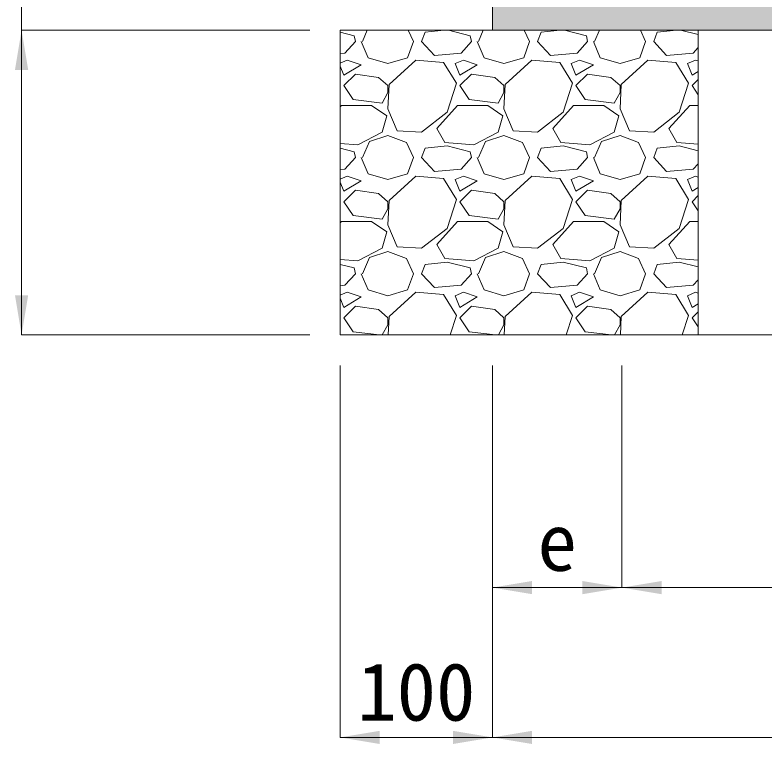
# Model space of a CAD drawing. Units: millimetres, scale not verified. Extents: x 63886 to 97934, y 3628 to 26930.
# Drawn here: x 76874.1 to 77365.9, y 6010.4 to 6489 of the extents above; entities that cross this region are included whole.
import ezdxf
from ezdxf.enums import TextEntityAlignment as Align

# ---------------------------------------------------------------- set-up
doc = ezdxf.new("R2010")
doc.units = ezdxf.units.MM
doc.header["$LTSCALE"] = 30
doc.layers.add('ハッチング_モルタル', color=30, linetype='Continuous')
for name, color, linetype, lineweight in [('ハッチング_基礎', 150, 'Continuous', 5), ('寸法線', 7, 'Continuous', 9), ('舗装・基礎', 3, 'Continuous', 13), ('補助線', 8, 'Continuous', 13)]:
    doc.layers.add(name, color=color, linetype=linetype, lineweight=lineweight)
doc.styles.add('ＭＳ ゴシック', font='')
doc.styles.get('ＭＳ ゴシック').set_extended_font_data('MS Gothic')

# ---------------------------------------------------------------- blocks, each defined once
blk = doc.blocks.new('filled_arrow')
at = {"color": 0, "linetype": 'Continuous', "lineweight": -2}
blk.add_solid([(7.5, 1.25), (0, 0), (7.5, -1.25)], dxfattribs=at)

msp = doc.modelspace()

# ---------------------------------------------------------------- hatches: boundary and pattern name
at = {"layer": 'ハッチング_モルタル'}
msp.add_hatch(color=256, dxfattribs=at).paths.add_polyline_path([(77757.65, 6478.97), (77757.65, 6498.97), (77187.64, 6498.97), (77187.64, 6478.97)])

# ---------------------------------------------------------------- linework, layer by layer
at = {"layer": 'ハッチング_基礎'}
for p, q in [((77096.88, 6475.36), (77087.64, 6477.67)), ((77102.22, 6471.55), (77105.4, 6478.97)), ((77132.32, 6478.97), (77135.75, 6471.55)), ((77141.08, 6471.55), (77143.37, 6477.65)), ((77155.93, 6478.97), (77143.37, 6477.65)), ((77173.08, 6475.36), (77158.65, 6478.97)), ((77178.42, 6471.55), (77181.6, 6478.97)), ((77208.52, 6478.97), (77211.95, 6471.55)), ((77217.28, 6471.55), (77219.57, 6477.65)), ((77232.13, 6478.97), (77219.57, 6477.65)), ((77249.28, 6475.36), (77234.85, 6478.97)), ((77254.62, 6471.55), (77257.8, 6478.97)), ((77284.72, 6478.97), (77288.15, 6471.55)), ((77293.48, 6471.55), (77295.77, 6477.65)), ((77308.33, 6478.97), (77295.77, 6477.65)), ((77322.65, 6476.07), (77311.05, 6478.97)), ((77097.65, 6471.55), (77090.79, 6463.93)), ((77097.65, 6471.55), (77096.88, 6475.36)), ((77101.46, 6471.55), (77106.03, 6460.88)), ((77131.94, 6460.88), (77135.75, 6471.55)), ((77149.46, 6462.41), (77141.08, 6471.55)), ((77173.85, 6471.55), (77166.99, 6463.93)), ((77173.85, 6471.55), (77173.08, 6475.36)), ((77177.66, 6471.55), (77182.23, 6460.88)), ((77208.14, 6460.88), (77211.95, 6471.55)), ((77225.66, 6462.41), (77217.28, 6471.55)), ((77250.05, 6471.55), (77243.19, 6463.93)), ((77250.05, 6471.55), (77249.28, 6475.36)), ((77253.86, 6471.55), (77258.43, 6460.88)), ((77284.34, 6460.88), (77288.15, 6471.55)), ((77301.86, 6462.41), (77293.48, 6471.55)), ((77322.65, 6467.55), (77319.39, 6463.93)), ((77090.79, 6463.93), (77087.64, 6463.66)), ((77166.99, 6463.93), (77149.46, 6462.41)), ((77243.19, 6463.93), (77225.66, 6462.41)), ((77319.39, 6463.93), (77301.86, 6462.41)), ((77092.31, 6459.36), (77087.64, 6457.36)), ((77101.46, 6456.31), (77092.31, 6459.36)), ((77106.03, 6460.88), (77118.98, 6457.07)), ((77118.98, 6457.07), (77131.94, 6460.88)), ((77137.27, 6459.36), (77119.74, 6443.36)), ((77155.56, 6457.83), (77137.27, 6459.36)), ((77163.94, 6444.12), (77155.56, 6457.83)), ((77168.51, 6459.36), (77163.18, 6457.07)), ((77163.18, 6457.07), (77166.23, 6449.45)), ((77177.66, 6456.31), (77168.51, 6459.36)), ((77182.23, 6460.88), (77195.18, 6457.07)), ((77195.18, 6457.07), (77208.14, 6460.88)), ((77213.47, 6459.36), (77195.94, 6443.36)), ((77231.76, 6457.83), (77213.47, 6459.36)), ((77240.14, 6444.12), (77231.76, 6457.83)), ((77244.71, 6459.36), (77239.38, 6457.07)), ((77239.38, 6457.07), (77242.43, 6449.45)), ((77253.86, 6456.31), (77244.71, 6459.36)), ((77258.43, 6460.88), (77271.38, 6457.07)), ((77271.38, 6457.07), (77284.34, 6460.88)), ((77289.67, 6459.36), (77272.14, 6443.36)), ((77307.96, 6457.83), (77289.67, 6459.36)), ((77316.34, 6444.12), (77307.96, 6457.83)), ((77320.91, 6459.36), (77315.58, 6457.07)), ((77315.58, 6457.07), (77318.63, 6449.45)), ((77322.65, 6458.78), (77320.91, 6459.36)), ((77087.64, 6455.41), (77090.03, 6449.45)), ((77090.03, 6449.45), (77101.46, 6456.31)), ((77166.23, 6449.45), (77177.66, 6456.31)), ((77242.43, 6449.45), (77253.86, 6456.31)), ((77318.63, 6449.45), (77322.65, 6451.86)), ((77097.65, 6450.21), (77090.03, 6442.59)), ((77112.89, 6447.93), (77097.65, 6450.21)), ((77118.98, 6442.59), (77112.89, 6447.93)), ((77173.85, 6450.21), (77166.23, 6442.59)), ((77189.09, 6447.93), (77173.85, 6450.21)), ((77195.18, 6442.59), (77189.09, 6447.93)), ((77250.05, 6450.21), (77242.43, 6442.59)), ((77265.29, 6447.93), (77250.05, 6450.21)), ((77271.38, 6442.59), (77265.29, 6447.93)), ((77087.74, 6444.12), (77087.64, 6444.27)), ((77087.64, 6443.82), (77087.74, 6444.12)), ((77090.03, 6442.59), (77096.12, 6433.45)), ((77119.74, 6443.36), (77118.98, 6427.35)), ((77118.98, 6438.02), (77118.98, 6442.59)), ((77157.84, 6425.07), (77163.94, 6444.12)), ((77166.23, 6442.59), (77172.32, 6433.45)), ((77195.94, 6443.36), (77195.18, 6427.35)), ((77195.18, 6438.02), (77195.18, 6442.59)), ((77234.04, 6425.07), (77240.14, 6444.12)), ((77242.43, 6442.59), (77248.52, 6433.45)), ((77272.14, 6443.36), (77271.38, 6427.35)), ((77271.38, 6438.02), (77271.38, 6442.59)), ((77310.24, 6425.07), (77316.34, 6444.12)), ((77322.65, 6446.61), (77318.63, 6442.59)), ((77318.63, 6442.59), (77322.65, 6436.56)), ((77115.17, 6431.16), (77118.98, 6438.02)), ((77191.37, 6431.16), (77195.18, 6438.02)), ((77267.57, 6431.16), (77271.38, 6438.02)), ((77096.12, 6433.45), (77115.17, 6431.16)), ((77172.32, 6433.45), (77191.37, 6431.16)), ((77248.52, 6433.45), (77267.57, 6431.16)), ((77087.64, 6428.69), (77088.5, 6429.64)), ((77088.5, 6429.64), (77108.31, 6429.64)), ((77108.31, 6429.64), (77118.22, 6422.78)), ((77118.98, 6427.35), (77125.08, 6412.88)), ((77150.99, 6414.4), (77164.7, 6429.64)), ((77164.7, 6429.64), (77184.51, 6429.64)), ((77184.51, 6429.64), (77194.42, 6422.78)), ((77195.18, 6427.35), (77201.28, 6412.88)), ((77227.19, 6414.4), (77240.9, 6429.64)), ((77240.9, 6429.64), (77260.71, 6429.64)), ((77260.71, 6429.64), (77270.62, 6422.78)), ((77271.38, 6427.35), (77277.48, 6412.88)), ((77303.39, 6414.4), (77317.1, 6429.64)), ((77317.1, 6429.64), (77322.65, 6429.64)), ((77118.22, 6422.78), (77115.17, 6412.11)), ((77141.08, 6412.11), (77157.84, 6425.07)), ((77194.42, 6422.78), (77191.37, 6412.11)), ((77217.28, 6412.11), (77234.04, 6425.07)), ((77270.62, 6422.78), (77267.57, 6412.11)), ((77293.48, 6412.11), (77310.24, 6425.07)), ((77125.08, 6412.88), (77141.08, 6412.11)), ((77156.32, 6405.26), (77150.99, 6414.4)), ((77201.28, 6412.88), (77217.28, 6412.11)), ((77232.52, 6405.26), (77227.19, 6414.4)), ((77277.48, 6412.88), (77293.48, 6412.11)), ((77308.72, 6405.26), (77303.39, 6414.4)), ((77115.17, 6412.11), (77099.17, 6403.73)), ((77106.79, 6406.02), (77118.98, 6409.83)), ((77118.98, 6409.83), (77131.17, 6405.26)), ((77191.37, 6412.11), (77175.37, 6403.73)), ((77182.99, 6406.02), (77195.18, 6409.83)), ((77195.18, 6409.83), (77207.37, 6405.26)), ((77267.57, 6412.11), (77251.57, 6403.73)), ((77259.19, 6406.02), (77271.38, 6409.83)), ((77271.38, 6409.83), (77283.57, 6405.26)), ((77099.17, 6403.73), (77087.64, 6404.65)), ((77102.22, 6395.35), (77106.79, 6406.02)), ((77131.17, 6405.26), (77135.75, 6395.35)), ((77157.84, 6402.97), (77143.37, 6401.45)), ((77175.37, 6403.73), (77156.32, 6405.26)), ((77173.08, 6399.16), (77157.84, 6402.97)), ((77178.42, 6395.35), (77182.99, 6406.02)), ((77207.37, 6405.26), (77211.95, 6395.35)), ((77234.04, 6402.97), (77219.57, 6401.45)), ((77251.57, 6403.73), (77232.52, 6405.26)), ((77249.28, 6399.16), (77234.04, 6402.97)), ((77254.62, 6395.35), (77259.19, 6406.02)), ((77283.57, 6405.26), (77288.15, 6395.35)), ((77310.24, 6402.97), (77295.77, 6401.45)), ((77322.65, 6404.14), (77308.72, 6405.26)), ((77322.65, 6399.87), (77310.24, 6402.97)), ((77096.88, 6399.16), (77087.64, 6401.47)), ((77097.65, 6395.35), (77096.88, 6399.16)), ((77141.08, 6395.35), (77143.37, 6401.45)), ((77173.85, 6395.35), (77173.08, 6399.16)), ((77217.28, 6395.35), (77219.57, 6401.45)), ((77250.05, 6395.35), (77249.28, 6399.16)), ((77293.48, 6395.35), (77295.77, 6401.45)), ((77097.65, 6395.35), (77090.79, 6387.73)), ((77101.46, 6395.35), (77106.03, 6384.68)), ((77131.94, 6384.68), (77135.75, 6395.35)), ((77149.46, 6386.21), (77141.08, 6395.35)), ((77173.85, 6395.35), (77166.99, 6387.73)), ((77177.66, 6395.35), (77182.23, 6384.68)), ((77208.14, 6384.68), (77211.95, 6395.35)), ((77225.66, 6386.21), (77217.28, 6395.35)), ((77250.05, 6395.35), (77243.19, 6387.73)), ((77253.86, 6395.35), (77258.43, 6384.68)), ((77284.34, 6384.68), (77288.15, 6395.35)), ((77301.86, 6386.21), (77293.48, 6395.35)), ((77322.65, 6391.35), (77319.39, 6387.73)), ((77090.79, 6387.73), (77087.64, 6387.46)), ((77092.31, 6383.16), (77087.64, 6381.16)), ((77101.46, 6380.11), (77092.31, 6383.16)), ((77106.03, 6384.68), (77118.98, 6380.87)), ((77118.98, 6380.87), (77131.94, 6384.68)), ((77137.27, 6383.16), (77119.74, 6367.16)), ((77155.56, 6381.63), (77137.27, 6383.16)), ((77166.99, 6387.73), (77149.46, 6386.21)), ((77168.51, 6383.16), (77163.18, 6380.87)), ((77177.66, 6380.11), (77168.51, 6383.16)), ((77182.23, 6384.68), (77195.18, 6380.87)), ((77195.18, 6380.87), (77208.14, 6384.68)), ((77213.47, 6383.16), (77195.94, 6367.16)), ((77231.76, 6381.63), (77213.47, 6383.16)), ((77243.19, 6387.73), (77225.66, 6386.21)), ((77244.71, 6383.16), (77239.38, 6380.87)), ((77253.86, 6380.11), (77244.71, 6383.16)), ((77258.43, 6384.68), (77271.38, 6380.87)), ((77271.38, 6380.87), (77284.34, 6384.68)), ((77289.67, 6383.16), (77272.14, 6367.16)), ((77307.96, 6381.63), (77289.67, 6383.16)), ((77319.39, 6387.73), (77301.86, 6386.21)), ((77320.91, 6383.16), (77315.58, 6380.87)), ((77322.65, 6382.58), (77320.91, 6383.16)), ((77087.64, 6379.21), (77090.03, 6373.25)), ((77090.03, 6373.25), (77101.46, 6380.11)), ((77163.94, 6367.92), (77155.56, 6381.63)), ((77163.18, 6380.87), (77166.23, 6373.25)), ((77166.23, 6373.25), (77177.66, 6380.11)), ((77240.14, 6367.92), (77231.76, 6381.63)), ((77239.38, 6380.87), (77242.43, 6373.25)), ((77242.43, 6373.25), (77253.86, 6380.11)), ((77316.34, 6367.92), (77307.96, 6381.63)), ((77315.58, 6380.87), (77318.63, 6373.25)), ((77097.65, 6374.01), (77090.03, 6366.39)), ((77112.89, 6371.73), (77097.65, 6374.01)), ((77173.85, 6374.01), (77166.23, 6366.39)), ((77189.09, 6371.73), (77173.85, 6374.01)), ((77250.05, 6374.01), (77242.43, 6366.39)), ((77265.29, 6371.73), (77250.05, 6374.01)), ((77318.63, 6373.25), (77322.65, 6375.66)), ((77118.98, 6366.39), (77112.89, 6371.73)), ((77195.18, 6366.39), (77189.09, 6371.73)), ((77271.38, 6366.39), (77265.29, 6371.73)), ((77322.65, 6370.41), (77318.63, 6366.39)), ((77087.74, 6367.92), (77087.64, 6368.07)), ((77087.64, 6367.62), (77087.74, 6367.92)), ((77090.03, 6366.39), (77096.12, 6357.25)), ((77119.74, 6367.16), (77118.98, 6351.15)), ((77118.98, 6361.82), (77118.98, 6366.39)), ((77157.84, 6348.87), (77163.94, 6367.92)), ((77166.23, 6366.39), (77172.32, 6357.25)), ((77195.94, 6367.16), (77195.18, 6351.15)), ((77195.18, 6361.82), (77195.18, 6366.39)), ((77234.04, 6348.87), (77240.14, 6367.92)), ((77242.43, 6366.39), (77248.52, 6357.25)), ((77272.14, 6367.16), (77271.38, 6351.15)), ((77271.38, 6361.82), (77271.38, 6366.39)), ((77310.24, 6348.87), (77316.34, 6367.92)), ((77318.63, 6366.39), (77322.65, 6360.36)), ((77115.17, 6354.96), (77118.98, 6361.82)), ((77191.37, 6354.96), (77195.18, 6361.82)), ((77267.57, 6354.96), (77271.38, 6361.82)), ((77096.12, 6357.25), (77115.17, 6354.96)), ((77172.32, 6357.25), (77191.37, 6354.96)), ((77248.52, 6357.25), (77267.57, 6354.96)), ((77087.64, 6352.49), (77088.5, 6353.44)), ((77088.5, 6353.44), (77108.31, 6353.44)), ((77108.31, 6353.44), (77118.22, 6346.58)), ((77118.98, 6351.15), (77125.08, 6336.68)), ((77141.08, 6335.91), (77157.84, 6348.87)), ((77150.99, 6338.2), (77164.7, 6353.44)), ((77164.7, 6353.44), (77184.51, 6353.44)), ((77184.51, 6353.44), (77194.42, 6346.58)), ((77195.18, 6351.15), (77201.28, 6336.68)), ((77217.28, 6335.91), (77234.04, 6348.87)), ((77227.19, 6338.2), (77240.9, 6353.44)), ((77240.9, 6353.44), (77260.71, 6353.44)), ((77260.71, 6353.44), (77270.62, 6346.58)), ((77271.38, 6351.15), (77277.48, 6336.68)), ((77293.48, 6335.91), (77310.24, 6348.87)), ((77303.39, 6338.2), (77317.1, 6353.44)), ((77317.1, 6353.44), (77322.65, 6353.44)), ((77118.22, 6346.58), (77115.17, 6335.91)), ((77194.42, 6346.58), (77191.37, 6335.91)), ((77270.62, 6346.58), (77267.57, 6335.91)), ((77115.17, 6335.91), (77099.17, 6327.53)), ((77125.08, 6336.68), (77141.08, 6335.91)), ((77156.32, 6329.06), (77150.99, 6338.2)), ((77191.37, 6335.91), (77175.37, 6327.53)), ((77201.28, 6336.68), (77217.28, 6335.91)), ((77232.52, 6329.06), (77227.19, 6338.2)), ((77267.57, 6335.91), (77251.57, 6327.53)), ((77277.48, 6336.68), (77293.48, 6335.91)), ((77308.72, 6329.06), (77303.39, 6338.2)), ((77102.22, 6319.15), (77106.79, 6329.82)), ((77106.79, 6329.82), (77118.98, 6333.63)), ((77118.98, 6333.63), (77131.17, 6329.06)), ((77131.17, 6329.06), (77135.75, 6319.15)), ((77175.37, 6327.53), (77156.32, 6329.06)), ((77178.42, 6319.15), (77182.99, 6329.82)), ((77182.99, 6329.82), (77195.18, 6333.63)), ((77195.18, 6333.63), (77207.37, 6329.06)), ((77207.37, 6329.06), (77211.95, 6319.15)), ((77251.57, 6327.53), (77232.52, 6329.06)), ((77254.62, 6319.15), (77259.19, 6329.82)), ((77259.19, 6329.82), (77271.38, 6333.63)), ((77271.38, 6333.63), (77283.57, 6329.06)), ((77283.57, 6329.06), (77288.15, 6319.15)), ((77322.65, 6327.94), (77308.72, 6329.06)), ((77099.17, 6327.53), (77087.64, 6328.45)), ((77096.88, 6322.96), (77087.64, 6325.27)), ((77141.08, 6319.15), (77143.37, 6325.25)), ((77157.84, 6326.77), (77143.37, 6325.25)), ((77173.08, 6322.96), (77157.84, 6326.77)), ((77217.28, 6319.15), (77219.57, 6325.25)), ((77234.04, 6326.77), (77219.57, 6325.25)), ((77249.28, 6322.96), (77234.04, 6326.77)), ((77293.48, 6319.15), (77295.77, 6325.25)), ((77310.24, 6326.77), (77295.77, 6325.25)), ((77322.65, 6323.67), (77310.24, 6326.77)), ((77097.65, 6319.15), (77090.79, 6311.53)), ((77097.65, 6319.15), (77096.88, 6322.96)), ((77101.46, 6319.15), (77106.03, 6308.48)), ((77131.94, 6308.48), (77135.75, 6319.15)), ((77149.46, 6310.01), (77141.08, 6319.15)), ((77173.85, 6319.15), (77166.99, 6311.53)), ((77173.85, 6319.15), (77173.08, 6322.96)), ((77177.66, 6319.15), (77182.23, 6308.48)), ((77208.14, 6308.48), (77211.95, 6319.15)), ((77225.66, 6310.01), (77217.28, 6319.15)), ((77250.05, 6319.15), (77243.19, 6311.53)), ((77250.05, 6319.15), (77249.28, 6322.96)), ((77253.86, 6319.15), (77258.43, 6308.48)), ((77284.34, 6308.48), (77288.15, 6319.15)), ((77301.86, 6310.01), (77293.48, 6319.15)), ((77322.65, 6315.15), (77319.39, 6311.53)), ((77090.79, 6311.53), (77087.64, 6311.26)), ((77166.99, 6311.53), (77149.46, 6310.01)), ((77243.19, 6311.53), (77225.66, 6310.01)), ((77319.39, 6311.53), (77301.86, 6310.01)), ((77092.31, 6306.96), (77087.64, 6304.96)), ((77101.46, 6303.91), (77092.31, 6306.96)), ((77106.03, 6308.48), (77118.98, 6304.67)), ((77118.98, 6304.67), (77131.94, 6308.48)), ((77137.27, 6306.96), (77119.74, 6290.96)), ((77155.56, 6305.43), (77137.27, 6306.96)), ((77163.94, 6291.72), (77155.56, 6305.43)), ((77168.51, 6306.96), (77163.18, 6304.67)), ((77163.18, 6304.67), (77166.23, 6297.05)), ((77177.66, 6303.91), (77168.51, 6306.96)), ((77182.23, 6308.48), (77195.18, 6304.67)), ((77195.18, 6304.67), (77208.14, 6308.48)), ((77213.47, 6306.96), (77195.94, 6290.96)), ((77231.76, 6305.43), (77213.47, 6306.96)), ((77240.14, 6291.72), (77231.76, 6305.43)), ((77244.71, 6306.96), (77239.38, 6304.67)), ((77239.38, 6304.67), (77242.43, 6297.05)), ((77253.86, 6303.91), (77244.71, 6306.96)), ((77258.43, 6308.48), (77271.38, 6304.67)), ((77271.38, 6304.67), (77284.34, 6308.48)), ((77289.67, 6306.96), (77272.14, 6290.96)), ((77307.96, 6305.43), (77289.67, 6306.96)), ((77316.34, 6291.72), (77307.96, 6305.43)), ((77320.91, 6306.96), (77315.58, 6304.67)), ((77315.58, 6304.67), (77318.63, 6297.05)), ((77322.65, 6306.38), (77320.91, 6306.96)), ((77087.64, 6303.01), (77090.03, 6297.05)), ((77090.03, 6297.05), (77101.46, 6303.91)), ((77166.23, 6297.05), (77177.66, 6303.91)), ((77242.43, 6297.05), (77253.86, 6303.91)), ((77318.63, 6297.05), (77322.65, 6299.46)), ((77097.65, 6297.81), (77090.03, 6290.19)), ((77112.89, 6295.53), (77097.65, 6297.81)), ((77118.98, 6290.19), (77112.89, 6295.53)), ((77173.85, 6297.81), (77166.23, 6290.19)), ((77189.09, 6295.53), (77173.85, 6297.81)), ((77195.18, 6290.19), (77189.09, 6295.53)), ((77250.05, 6297.81), (77242.43, 6290.19)), ((77265.29, 6295.53), (77250.05, 6297.81)), ((77271.38, 6290.19), (77265.29, 6295.53)), ((77087.74, 6291.72), (77087.64, 6291.87)), ((77087.64, 6291.42), (77087.74, 6291.72)), ((77090.03, 6290.19), (77096.12, 6281.05)), ((77118.98, 6285.62), (77118.98, 6290.19)), ((77119.74, 6290.96), (77119.17, 6278.97)), ((77159.86, 6278.97), (77163.94, 6291.72)), ((77166.23, 6290.19), (77172.32, 6281.05)), ((77195.18, 6285.62), (77195.18, 6290.19)), ((77195.94, 6290.96), (77195.37, 6278.97)), ((77236.06, 6278.97), (77240.14, 6291.72)), ((77242.43, 6290.19), (77248.52, 6281.05)), ((77271.38, 6285.62), (77271.38, 6290.19)), ((77272.14, 6290.96), (77271.57, 6278.97)), ((77312.26, 6278.97), (77316.34, 6291.72)), ((77322.65, 6294.21), (77318.63, 6290.19)), ((77318.63, 6290.19), (77322.65, 6284.16)), ((77115.29, 6278.97), (77118.98, 6285.62)), ((77191.49, 6278.97), (77195.18, 6285.62)), ((77267.69, 6278.97), (77271.38, 6285.62)), ((77096.12, 6281.05), (77113.47, 6278.97)), ((77172.32, 6281.05), (77189.67, 6278.97)), ((77248.52, 6281.05), (77265.87, 6278.97))]:
    msp.add_line(p, q, dxfattribs=at)
at = {"layer": '寸法線'}
for p, q in [((76878.48, 6550.97), (76878.48, 6426.97)), ((77067.64, 6478.97), (76878.48, 6478.97)), ((76878.48, 6478.97), (76878.48, 6278.97)), ((77067.64, 6478.97), (76878.48, 6478.97)), ((77067.64, 6278.97), (76878.48, 6278.97)), ((77087.64, 6258.97), (77087.64, 6014.74)), ((77187.64, 6258.97), (77187.64, 6113.08)), ((77187.64, 6258.97), (77187.64, 6014.74)), ((77187.64, 6258.97), (77187.64, 6014.74)), ((77272.65, 6258.97), (77272.65, 6113.08)), ((77272.65, 6258.97), (77272.65, 6113.08)), ((77187.64, 6113.08), (77272.65, 6113.08)), ((77272.65, 6113.08), (77672.64, 6113.08)), ((77187.64, 6014.74), (77087.64, 6014.74)), ((77187.64, 6014.74), (77757.65, 6014.74))]:
    msp.add_line(p, q, dxfattribs=at)
at = {"layer": '舗装・基礎'}
for p, q in [((77187.64, 6498.97), (77187.64, 6478.97)), ((77087.64, 6478.97), (77857.65, 6478.97)), ((77087.64, 6478.97), (77087.64, 6278.97)), ((77087.64, 6278.97), (77857.65, 6278.97))]:
    msp.add_line(p, q, dxfattribs=at)
at = {"layer": '補助線', "lineweight": 20}
msp.add_line((77322.65, 6278.97), (77322.65, 6478.97), dxfattribs=at)

# ---------------------------------------------------------------- block references
at = {"layer": '寸法線', "xscale": 3.47, "yscale": 3.47}
for p, rotation in [((76878.48, 6478.97), 270), ((76878.48, 6478.97), 270), ((76878.48, 6278.97), 90), ((77272.65, 6113.08), 180), ((77187.64, 6014.74), 180)]:
    msp.add_blockref('filled_arrow', p, dxfattribs=dict(at, rotation=rotation))
for p in [(77187.64, 6113.08), (77272.65, 6113.08), (77087.64, 6014.74), (77187.64, 6014.74)]:
    msp.add_blockref('filled_arrow', p, dxfattribs=at)

# ---------------------------------------------------------------- texts
at = {"layer": '寸法線', "style": 'ＭＳ ゴシック'}
for s, p in [('e', (77230.14, 6143.08)), ('100', (77137.64, 6044.74))]:
    msp.add_text(s, height=37.98, dxfattribs=at).set_placement(p, align=Align.MIDDLE_CENTER)

doc.saveas('drawing.dxf')
